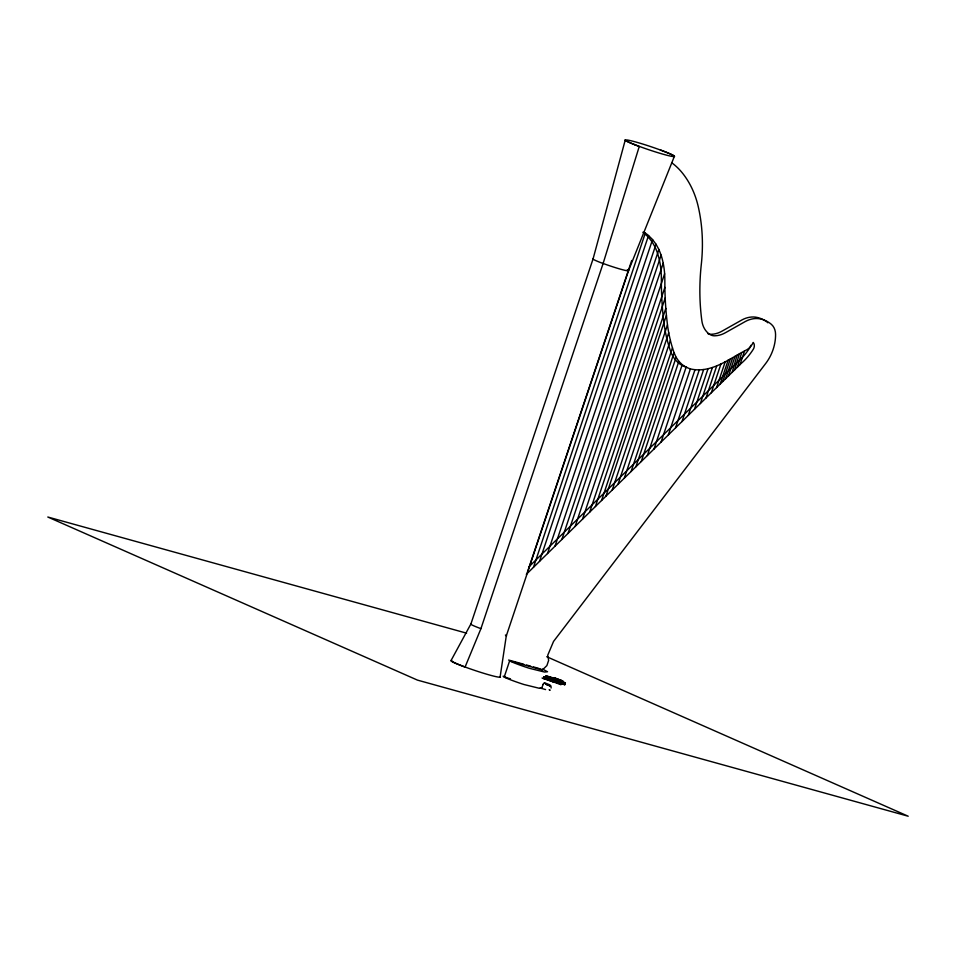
<?xml version="1.0" encoding="UTF-8"?>
<svg xmlns="http://www.w3.org/2000/svg" width="956" height="956" viewBox="0 0 956 956"><rect width="100%" height="100%" fill="white"/><g stroke="black" fill="none" stroke-linecap="round" stroke-linejoin="round"><path stroke-width="1.43" d="M541.538 688.451L543.116 684.508M551.122 688.021L550.943 686.002L549.76 684.831L544.573 682.787M660.321 149.961A25.669 1.792 18.5 0 1 674.267 156.629L628.439 270.883L506.262 636.027L500.072 677.254A25.669 1.792 18.5 0 0 500.287 676.824M593.114 258.741L625.32 139.779A25.669 1.792 18.5 0 0 639.265 146.447L603.105 263.509L480.928 628.654L465.07 667.061A25.669 1.792 18.5 0 1 451.124 660.393L470.938 623.874L593.114 258.741A18.391 1.279 18.5 0 0 603.105 263.509M732.141 372.326L737.1 355.202M734.65 369.853L739.299 353.983M737.423 367.14L741.653 352.668M527.33 572.417L631.701 260.486M533.472 567.326L645.3 233.097M539.495 561.411L648.527 235.546A56.296 44.908 -66.2 0 0 644.021 232.224M542.112 687.938L539.148 688.248L523.912 684.496A19.263 1.338 18.5 0 1 504.194 677.087L509.62 660.883L542.41 669.977L540.08 668.961M547.489 553.572L652.554 239.574L648.527 235.546M554.97 546.223L656.019 244.234L652.554 239.574M561.853 539.471L658.887 249.456L656.019 244.234M568.019 533.424L661.122 255.168L658.887 249.456M575.13 526.433L663.201 263.211M582.515 519.192L664.623 273.774M589.673 512.165L664.886 287.386L664.838 280.311A81.642 65.127 -66.2 0 0 661.122 255.168M595.397 506.537L665.197 297.937M601.551 500.502L665.818 308.418A331.517 264.465 -66.2 0 1 664.886 287.386M544.896 676.979L543.904 676.884L543.366 678.485L544.358 678.569M605.889 496.248L666.416 315.349L665.818 308.418M612.21 490.034L667.467 324.897L666.416 315.349M617.994 484.357L668.734 332.724M553.333 682.034L553.954 680.194L554.958 680.063L562.176 682.572L561.566 684.412L560.598 684.544L543.892 678.402M553.99 682.321L554.6 680.481L553.954 680.194M554.755 680.421L555.281 678.82L554.121 678.198L546.055 675.749M624.292 478.179L670.395 340.396M559.69 684.293L560.3 682.453L562.176 682.572M631.091 471.511L672.462 347.853A148.646 118.58 -66.2 0 1 667.467 324.897M560.598 684.544L561.208 682.703M635.883 466.803L674.064 352.704L672.462 347.853M564.148 684.58L565.378 682.883L564.769 684.711L561.327 683.683M641.249 461.533L676.119 357.305L674.064 352.704M647.343 455.558L678.868 361.332L676.119 357.305M654 449.021L682.226 364.666L678.868 361.332M661.05 442.102L686.097 367.224L682.226 364.666M668.292 434.992L690.387 368.932C711.336 373.736 729.153 358.691 746.672 349.848A13.862 11.054 -66.2 0 0 753.197 342.427A5.509 4.398 -66.2 0 1 753.304 349.251A54.839 43.749 -66.2 0 1 740.924 363.698L526.314 574.353M675.534 427.882L694.988 369.757M681.998 421.548L699.29 369.864M688.308 415.346L703.64 369.53M694.45 409.323L708.014 368.765M700.354 403.528L712.387 367.57M705.982 397.995L716.701 365.957M711.3 392.773L720.955 363.937M716.57 387.598L725.257 361.643M720.131 384.109L728.173 360.077M722.784 381.504L730.348 358.894M725.688 378.66L732.738 357.604M728.508 375.887L735.056 356.325M739.992 364.654L744.533 351.055M543.116 684.496L543.629 683.217M545.745 676.812L557.814 680.636L545.147 676.633M545.207 678.413L549.581 679.537M529.218 566.561L737.446 362.157A54.839 43.749 -66.2 0 0 749.827 347.721A5.509 4.398 -66.2 0 0 750.771 345.331M541.897 670.479L546.892 665.579L548.636 660.393L547.716 655.278L553.536 641.44L765.923 363.184A39.136 31.225 -66.2 0 0 775.567 334.349A15.583 12.428 -66.2 0 0 771.325 324.299A38.527 30.735 -66.2 0 0 760.665 318.981A28.919 23.064 -66.2 0 0 745.465 321.431L725.879 332.473A28.25 22.538 -66.2 0 1 714.861 335.807A13.372 10.671 -66.2 0 1 709.806 334.409A24.175 19.287 -66.2 0 1 701.859 320.798A213.654 170.431 -66.2 0 1 701.298 264.489A164.695 131.39 -66.2 0 0 698.25 206.663A101.073 80.639 -66.2 0 0 681.975 172.498A82.551 65.845 -66.2 0 0 672.032 162.986M549.569 690.352L550.214 690.136L549.138 689.694M545.577 689.575L540.2 687.985M466.588 633.171L47.8 517.017L417.449 680.11L908.2 816.221L546.736 656.736M508.604 660.034L523.769 664.241M526.517 665.006L530.652 666.153M533.412 666.918L538.921 668.447M503.083 676.215L505.628 676.92M504.194 677.087L510.444 678.82M545.864 675.964L555.281 678.82M564.769 682.739L556.93 679.716L565.378 682.883M544.609 678.222L551.648 680.445M690.387 368.932L686.097 367.224M544.43 676.812L560.3 682.453M543.892 676.884L554.098 680.409L553.56 682.01L542.076 678.031M555.137 682.118L559.654 683.683M560.79 684.078L561.566 684.412M542.41 669.033L547.525 671.733L544.573 672.044L529.337 668.292A19.263 1.338 18.5 0 1 509.62 660.883M548.995 685.536L549.987 686.157L549.234 685.667M544.693 683.289L547.836 685.297L545.685 683.887M563.574 683.875L564.769 684.711M627.566 269.903A18.391 1.279 18.5 0 1 628.439 270.883M505.389 635.035A18.391 1.279 18.5 0 1 506.262 636.027M480.928 628.654A18.391 1.279 18.5 0 1 470.938 623.874M500 676.752A25.669 1.792 18.5 0 1 474.941 670.479A25.669 1.792 18.5 0 1 451.746 660.572M627.279 269.819A18.391 1.279 18.5 0 1 622.858 269.807A18.391 1.279 18.5 0 1 603.738 263.689M766.258 321.527A38.527 30.735 -66.2 0 0 757.188 317.44A28.919 23.064 -66.2 0 0 741.987 319.901L722.401 330.943A28.25 22.538 -66.2 0 1 711.384 334.277A13.372 10.671 -66.2 0 1 707.894 333.68M767.059 322.124A38.527 30.735 -66.2 0 1 767.835 322.77M642.85 232.26A56.296 44.908 -66.2 0 1 657.644 253.639A81.642 65.127 -66.2 0 1 661.361 278.782A331.517 264.465 -66.2 0 0 663.655 320.714A148.646 118.58 -66.2 0 0 670.574 351.163A35.503 28.322 -66.2 0 0 686.91 367.403M554.086 677.744L562.737 680.935L554.086 677.744M634.497 144.559A25.669 1.792 18.5 0 0 673.98 156.557A25.669 1.792 18.5 0 0 641.416 143.639A25.669 1.792 18.5 0 0 634.497 144.559"/></g></svg>
